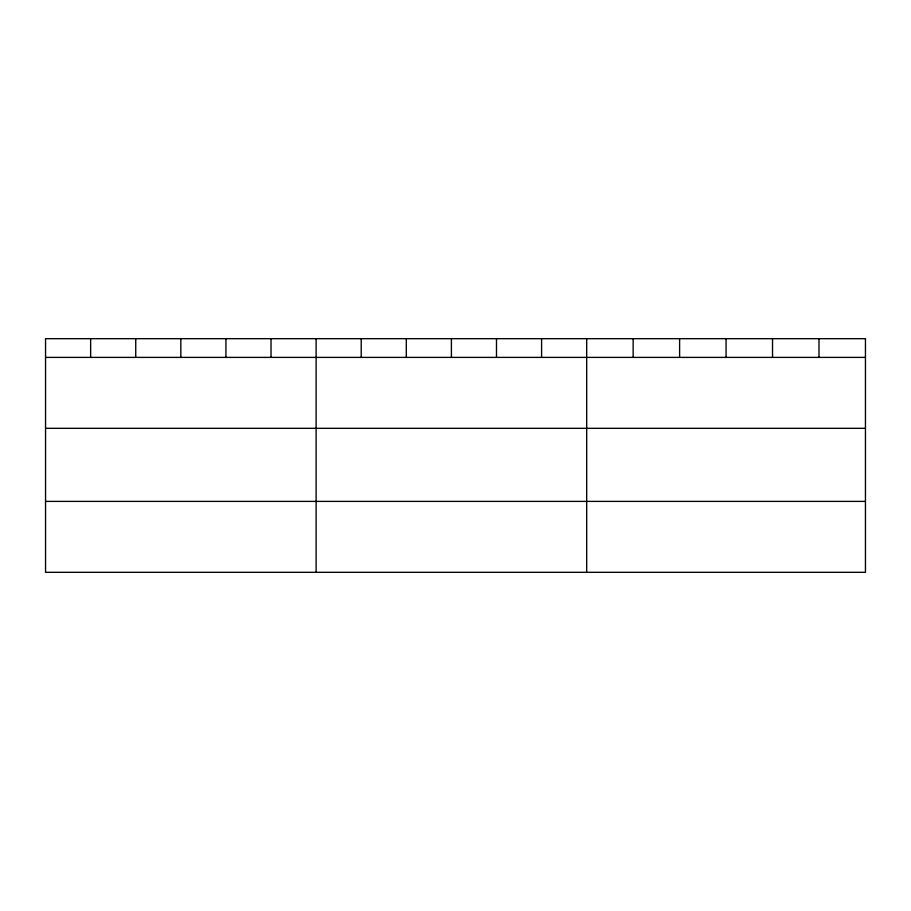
<?xml version="1.0" encoding="UTF-8"?>
<svg xmlns="http://www.w3.org/2000/svg" width="911" height="911" viewBox="0 0 911 911"><rect width="100%" height="100%" fill="white"/><g stroke="black" fill="none" stroke-linecap="round" stroke-linejoin="round"><path stroke-width="1.37" d="M45.55 357.397L865.45 357.397M45.55 428.318L865.45 428.318M45.55 501.392L865.45 501.392M818.989 338.676L818.989 357.397M772.528 338.676L772.528 357.397M726.067 338.676L726.067 357.397M679.606 338.676L679.606 357.397M633.145 338.676L633.145 357.397M586.684 338.676L586.684 572.324M541.59 338.676L541.59 357.397M496.495 338.676L496.495 357.397M451.4 338.676L451.4 357.397M406.306 338.676L406.306 357.397M361.211 338.676L361.211 357.397M316.117 338.676L316.117 572.324M271.022 338.676L271.022 357.397M225.928 338.676L225.928 357.397M180.834 338.676L180.834 357.397M135.739 338.676L135.739 357.397M90.644 338.676L90.644 357.397M865.45 338.676L45.55 338.676L45.55 572.324L865.45 572.324L865.45 338.676"/></g></svg>
